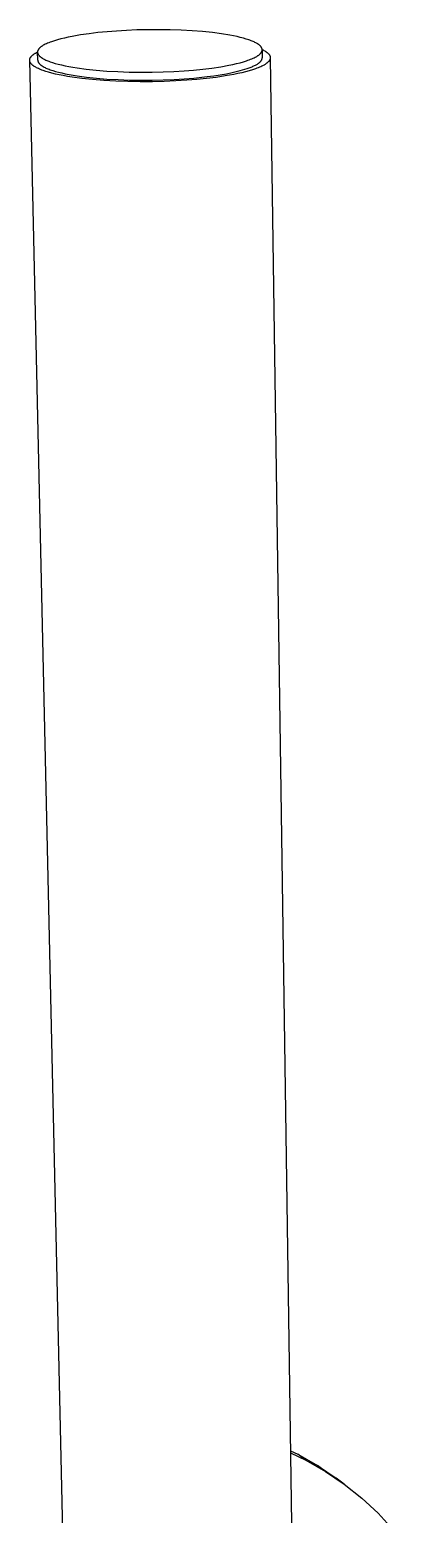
# Model space of a CAD drawing. Header units: millimetres. Extents: x 0 to 4030, y 0 to 2816.
# Drawn here: x 1056 to 1202, y 637 to 1231 of the extents above; entities that cross this region are included whole.
import ezdxf

# ---------------------------------------------------------------- set-up
doc = ezdxf.new("R2010")
doc.units = ezdxf.units.MM
doc.header["$MEASUREMENT"] = 0
doc.layers.add('Utwórz2D linie widoczne', color=7, linetype='Continuous', true_color=0x000000)

msp = doc.modelspace()

# ---------------------------------------------------------------- linework, layer by layer
at = {"layer": 'Utwórz2D linie widoczne'}
for p, q in [((1080.15, 1229.27), (1076.68, 1228.77)), ((1083.73, 1229.7), (1080.15, 1229.27)), ((1087.36, 1230.06), (1083.73, 1229.7)), ((1091.13, 1230.35), (1087.36, 1230.06)), ((1095.13, 1230.59), (1091.13, 1230.35)), ((1099.33, 1230.77), (1095.13, 1230.59)), ((1103.68, 1230.87), (1099.33, 1230.77)), ((1108.13, 1230.89), (1103.68, 1230.87)), ((1112.62, 1230.82), (1108.13, 1230.89)), ((1117.07, 1230.67), (1112.62, 1230.82)), ((1121.41, 1230.43), (1117.07, 1230.67)), ((1125.58, 1230.1), (1121.41, 1230.43)), ((1129.51, 1229.7), (1125.58, 1230.1)), ((1133.14, 1229.22), (1129.51, 1229.7)), ((1060.18, 1223.35), (1060.13, 1223.3)), ((1060.23, 1223.4), (1060.18, 1223.35)), ((1060.28, 1223.46), (1060.23, 1223.4)), ((1060.39, 1223.57), (1060.28, 1223.46)), ((1060.5, 1223.67), (1060.39, 1223.57)), ((1060.62, 1223.78), (1060.5, 1223.67)), ((1060.75, 1223.89), (1060.62, 1223.78)), ((1060.89, 1224), (1060.75, 1223.89)), ((1061.03, 1224.1), (1060.89, 1224)), ((1061.19, 1224.21), (1061.03, 1224.1)), ((1061.34, 1224.32), (1061.19, 1224.21)), ((1061.51, 1224.42), (1061.34, 1224.32)), ((1061.68, 1224.53), (1061.51, 1224.42)), ((1061.86, 1224.64), (1061.68, 1224.53)), ((1062.24, 1224.85), (1061.86, 1224.64)), ((1062.65, 1225.06), (1062.24, 1224.85)), ((1063.09, 1225.26), (1062.65, 1225.06)), ((1063.56, 1225.47), (1063.09, 1225.26)), ((1064.05, 1225.67), (1063.56, 1225.47)), ((1064.57, 1225.87), (1064.05, 1225.67)), ((1065.11, 1226.07), (1064.57, 1225.87)), ((1066.28, 1226.46), (1065.11, 1226.07)), ((1067.53, 1226.83), (1066.28, 1226.46)), ((1068.88, 1227.2), (1067.53, 1226.83)), ((1070.31, 1227.54), (1068.88, 1227.2)), ((1071.81, 1227.88), (1070.31, 1227.54)), ((1073.38, 1228.19), (1071.81, 1227.88)), ((1076.68, 1228.77), (1073.38, 1228.19)), ((1136.44, 1228.69), (1133.14, 1229.22)), ((1137.95, 1228.4), (1136.44, 1228.69)), ((1139.36, 1228.1), (1137.95, 1228.4)), ((1140.68, 1227.79), (1139.36, 1228.1)), ((1141.9, 1227.48), (1140.68, 1227.79)), ((1143.02, 1227.15), (1141.9, 1227.48)), ((1144.04, 1226.83), (1143.02, 1227.15)), ((1144.51, 1226.66), (1144.04, 1226.83)), ((1144.96, 1226.49), (1144.51, 1226.66)), ((1145.38, 1226.33), (1144.96, 1226.49)), ((1145.79, 1226.16), (1145.38, 1226.33)), ((1146.17, 1225.99), (1145.79, 1226.16)), ((1146.53, 1225.82), (1146.17, 1225.99)), ((1146.88, 1225.64), (1146.53, 1225.82)), ((1147.21, 1225.46), (1146.88, 1225.64)), ((1147.36, 1225.37), (1147.21, 1225.46)), ((1147.52, 1225.28), (1147.36, 1225.37)), ((1147.66, 1225.19), (1147.52, 1225.28)), ((1147.8, 1225.1), (1147.66, 1225.19)), ((1147.94, 1225), (1147.8, 1225.1)), ((1148.07, 1224.91), (1147.94, 1225)), ((1148.2, 1224.81), (1148.07, 1224.91)), ((1148.32, 1224.72), (1148.2, 1224.81)), ((1148.43, 1224.62), (1148.32, 1224.72)), ((1148.54, 1224.52), (1148.43, 1224.62)), ((1148.64, 1224.42), (1148.54, 1224.52)), ((1148.74, 1224.33), (1148.64, 1224.42)), ((1148.79, 1224.28), (1148.74, 1224.33)), ((1148.83, 1224.23), (1148.79, 1224.28)), ((1148.87, 1224.18), (1148.83, 1224.23)), ((1148.92, 1224.13), (1148.87, 1224.18)), ((1148.96, 1224.08), (1148.92, 1224.13)), ((1149, 1224.03), (1148.96, 1224.08)), ((1149.03, 1223.98), (1149, 1224.03)), ((1149.07, 1223.92), (1149.03, 1223.98)), ((1149.1, 1223.87), (1149.07, 1223.92)), ((1149.13, 1223.82), (1149.1, 1223.87)), ((1149.16, 1223.77), (1149.13, 1223.82)), ((1149.19, 1223.72), (1149.16, 1223.77)), ((1149.22, 1223.67), (1149.19, 1223.72)), ((1149.25, 1223.62), (1149.22, 1223.67)), ((1149.27, 1223.57), (1149.25, 1223.62)), ((1149.29, 1223.52), (1149.27, 1223.57)), ((1149.31, 1223.46), (1149.29, 1223.52)), ((1149.33, 1223.41), (1149.31, 1223.46)), ((1149.35, 1223.36), (1149.33, 1223.41)), ((1149.37, 1223.31), (1149.35, 1223.36)), ((1056.4, 1218.84), (1056.41, 1218.9)), ((1056.4, 1218.79), (1056.4, 1218.84)), ((1056.4, 1218.73), (1056.4, 1218.79)), ((1056.4, 1218.68), (1056.4, 1218.73)), ((1056.4, 1218.62), (1056.4, 1218.68)), ((1072.99, 484.88), (1056.4, 1218.63)), ((1056.4, 1218.57), (1056.4, 1218.62)), ((1056.41, 1218.52), (1056.4, 1218.57)), ((1056.41, 1218.9), (1056.42, 1218.95)), ((1056.41, 1218.46), (1056.41, 1218.52)), ((1056.42, 1218.41), (1056.41, 1218.46)), ((1056.42, 1218.95), (1056.43, 1219.01)), ((1056.43, 1218.36), (1056.42, 1218.41)), ((1056.43, 1219.01), (1056.44, 1219.06)), ((1056.44, 1218.3), (1056.43, 1218.36)), ((1056.44, 1219.06), (1056.45, 1219.12)), ((1056.45, 1218.25), (1056.44, 1218.3)), ((1056.45, 1219.12), (1056.46, 1219.17)), ((1056.47, 1218.19), (1056.45, 1218.25)), ((1056.46, 1219.17), (1056.48, 1219.22)), ((1056.49, 1218.14), (1056.47, 1218.19)), ((1056.48, 1219.22), (1056.5, 1219.28)), ((1056.5, 1218.09), (1056.49, 1218.14)), ((1056.5, 1219.28), (1056.52, 1219.33)), ((1056.52, 1218.03), (1056.5, 1218.09)), ((1056.52, 1219.33), (1056.54, 1219.39)), ((1056.54, 1217.98), (1056.52, 1218.03)), ((1056.54, 1219.39), (1056.56, 1219.44)), ((1056.57, 1217.93), (1056.54, 1217.98)), ((1056.56, 1219.44), (1056.59, 1219.5)), ((1056.59, 1217.88), (1056.57, 1217.93)), ((1056.59, 1219.5), (1056.61, 1219.55)), ((1056.62, 1217.82), (1056.59, 1217.88)), ((1056.61, 1219.55), (1056.64, 1219.61)), ((1056.64, 1217.77), (1056.62, 1217.82)), ((1056.64, 1219.61), (1056.67, 1219.67)), ((1056.67, 1217.72), (1056.64, 1217.77)), ((1056.67, 1219.67), (1056.7, 1219.72)), ((1056.7, 1217.67), (1056.67, 1217.72)), ((1056.7, 1219.72), (1056.74, 1219.78)), ((1056.74, 1217.61), (1056.7, 1217.67)), ((1056.74, 1219.78), (1056.77, 1219.83)), ((1056.77, 1217.56), (1056.74, 1217.61)), ((1056.77, 1219.83), (1056.81, 1219.89)), ((1056.8, 1217.51), (1056.77, 1217.56)), ((1056.84, 1217.46), (1056.8, 1217.51)), ((1056.81, 1219.89), (1056.85, 1219.94)), ((1056.88, 1217.41), (1056.84, 1217.46)), ((1056.85, 1219.94), (1056.89, 1220)), ((1056.92, 1217.35), (1056.88, 1217.41)), ((1056.89, 1220), (1056.93, 1220.05)), ((1056.93, 1220.05), (1056.98, 1220.11)), ((1056.98, 1220.11), (1057.02, 1220.16)), ((1057.02, 1220.16), (1057.07, 1220.22)), ((1057.07, 1220.22), (1057.12, 1220.27)), ((1057.12, 1220.27), (1057.17, 1220.33)), ((1057.17, 1220.33), (1057.28, 1220.44)), ((1057.28, 1220.44), (1057.39, 1220.55)), ((1057.39, 1220.55), (1057.52, 1220.66)), ((1057.52, 1220.66), (1057.65, 1220.77)), ((1057.65, 1220.77), (1057.78, 1220.88)), ((1057.78, 1220.88), (1057.93, 1220.99)), ((1057.93, 1220.99), (1058.08, 1221.1)), ((1058.08, 1221.1), (1058.24, 1221.21)), ((1058.24, 1221.21), (1058.4, 1221.32)), ((1058.4, 1221.32), (1058.58, 1221.43)), ((1058.58, 1221.43), (1058.75, 1221.54)), ((1058.75, 1221.54), (1059.13, 1221.76)), ((1059.13, 1221.76), (1059.54, 1221.97)), ((1059.55, 1222.06), (1059.54, 1222.01)), ((1059.54, 1222.01), (1059.54, 1221.96)), ((1059.54, 1221.96), (1059.54, 1221.9)), ((1059.54, 1221.9), (1059.54, 1221.85)), ((1059.54, 1221.85), (1059.55, 1221.8)), ((1059.61, 1218.7), (1059.54, 1221.85)), ((1059.56, 1222.17), (1059.55, 1222.12)), ((1059.55, 1222.12), (1059.55, 1222.06)), ((1059.55, 1221.8), (1059.55, 1221.75)), ((1059.55, 1221.75), (1059.56, 1221.69)), ((1059.57, 1222.22), (1059.56, 1222.17)), ((1059.56, 1221.69), (1059.56, 1221.64)), ((1059.56, 1221.64), (1059.57, 1221.59)), ((1059.58, 1222.28), (1059.57, 1222.22)), ((1059.57, 1221.59), (1059.59, 1221.54)), ((1059.59, 1222.33), (1059.58, 1222.28)), ((1059.61, 1222.38), (1059.59, 1222.33)), ((1059.59, 1221.54), (1059.6, 1221.48)), ((1059.6, 1221.48), (1059.61, 1221.43)), ((1059.62, 1222.44), (1059.61, 1222.38)), ((1059.61, 1221.43), (1059.63, 1221.38)), ((1059.61, 1218.7), (1059.61, 1218.65)), ((1059.61, 1218.65), (1059.62, 1218.59)), ((1059.64, 1222.49), (1059.62, 1222.44)), ((1059.62, 1218.59), (1059.62, 1218.54)), ((1059.62, 1218.54), (1059.63, 1218.49)), ((1059.63, 1221.38), (1059.65, 1221.33)), ((1059.63, 1218.49), (1059.64, 1218.44)), ((1059.66, 1222.54), (1059.64, 1222.49)), ((1059.64, 1218.44), (1059.65, 1218.38)), ((1059.65, 1221.33), (1059.67, 1221.28)), ((1059.65, 1218.38), (1059.66, 1218.33)), ((1059.68, 1222.6), (1059.66, 1222.54)), ((1059.66, 1218.33), (1059.68, 1218.28)), ((1059.67, 1221.28), (1059.69, 1221.23)), ((1059.71, 1222.65), (1059.68, 1222.6)), ((1059.68, 1218.28), (1059.69, 1218.22)), ((1059.69, 1221.23), (1059.71, 1221.17)), ((1059.69, 1218.22), (1059.71, 1218.17)), ((1059.73, 1222.7), (1059.71, 1222.65)), ((1059.71, 1221.17), (1059.74, 1221.12)), ((1059.71, 1218.17), (1059.73, 1218.12)), ((1059.76, 1222.76), (1059.73, 1222.7)), ((1059.73, 1218.12), (1059.75, 1218.07)), ((1059.74, 1221.12), (1059.76, 1221.07)), ((1059.75, 1218.07), (1059.77, 1218.01)), ((1059.79, 1222.81), (1059.76, 1222.76)), ((1059.76, 1221.07), (1059.79, 1221.02)), ((1059.77, 1218.01), (1059.8, 1217.96)), ((1059.82, 1222.87), (1059.79, 1222.81)), ((1059.79, 1221.02), (1059.82, 1220.97)), ((1059.8, 1217.96), (1059.82, 1217.91)), ((1059.85, 1222.92), (1059.82, 1222.87)), ((1059.82, 1220.97), (1059.85, 1220.92)), ((1059.82, 1217.91), (1059.85, 1217.86)), ((1059.89, 1222.97), (1059.85, 1222.92)), ((1059.85, 1220.92), (1059.89, 1220.87)), ((1059.85, 1217.86), (1059.88, 1217.81)), ((1059.88, 1217.81), (1059.91, 1217.76)), ((1059.92, 1223.03), (1059.89, 1222.97)), ((1059.89, 1220.87), (1059.92, 1220.82)), ((1059.91, 1217.76), (1059.95, 1217.7)), ((1059.96, 1223.08), (1059.92, 1223.03)), ((1059.92, 1220.82), (1059.96, 1220.77)), ((1059.95, 1217.7), (1059.98, 1217.65)), ((1060, 1223.13), (1059.96, 1223.08)), ((1059.96, 1220.77), (1060, 1220.72)), ((1059.98, 1217.65), (1060.01, 1217.6)), ((1060.04, 1223.19), (1060, 1223.13)), ((1060, 1220.72), (1060.03, 1220.67)), ((1060.01, 1217.6), (1060.05, 1217.55)), ((1060.03, 1220.67), (1060.07, 1220.62)), ((1060.09, 1223.24), (1060.04, 1223.19)), ((1060.05, 1217.55), (1060.09, 1217.5)), ((1060.07, 1220.62), (1060.12, 1220.57)), ((1060.13, 1223.3), (1060.09, 1223.24)), ((1060.09, 1217.5), (1060.13, 1217.45)), ((1060.12, 1220.57), (1060.16, 1220.52)), ((1060.13, 1217.45), (1060.17, 1217.4)), ((1060.16, 1220.52), (1060.21, 1220.47)), ((1060.17, 1217.4), (1060.22, 1217.35)), ((1060.21, 1220.47), (1060.25, 1220.42)), ((1060.25, 1220.42), (1060.35, 1220.32)), ((1060.35, 1220.32), (1060.45, 1220.22)), ((1060.45, 1220.22), (1060.56, 1220.12)), ((1060.56, 1220.12), (1060.68, 1220.03)), ((1060.68, 1220.03), (1060.8, 1219.93)), ((1060.8, 1219.93), (1060.93, 1219.84)), ((1060.93, 1219.84), (1061.06, 1219.74)), ((1061.06, 1219.74), (1061.2, 1219.65)), ((1061.2, 1219.65), (1061.34, 1219.56)), ((1061.34, 1219.56), (1061.49, 1219.46)), ((1061.49, 1219.46), (1061.64, 1219.37)), ((1061.64, 1219.37), (1061.8, 1219.28)), ((1061.8, 1219.28), (1062.13, 1219.1)), ((1062.13, 1219.1), (1062.48, 1218.93)), ((1062.48, 1218.93), (1062.84, 1218.75)), ((1062.84, 1218.75), (1063.23, 1218.58)), ((1063.23, 1218.58), (1063.64, 1218.41)), ((1063.64, 1218.41), (1064.08, 1218.24)), ((1064.08, 1218.24), (1064.54, 1218.07)), ((1064.54, 1218.07), (1065.54, 1217.74)), ((1065.54, 1217.74), (1066.64, 1217.41)), ((1066.64, 1217.41), (1067.84, 1217.08)), ((1139.18, 1217.34), (1140.59, 1217.69)), ((1140.59, 1217.69), (1141.92, 1218.07)), ((1141.92, 1218.07), (1143.16, 1218.45)), ((1143.16, 1218.45), (1143.74, 1218.65)), ((1143.74, 1218.65), (1144.29, 1218.85)), ((1144.29, 1218.85), (1144.82, 1219.05)), ((1144.82, 1219.05), (1145.32, 1219.25)), ((1145.32, 1219.25), (1145.8, 1219.46)), ((1145.8, 1219.46), (1146.24, 1219.67)), ((1146.24, 1219.67), (1146.66, 1219.88)), ((1146.66, 1219.88), (1147.05, 1220.09)), ((1147.05, 1220.09), (1147.23, 1220.2)), ((1147.23, 1220.2), (1147.41, 1220.3)), ((1147.41, 1220.3), (1147.58, 1220.41)), ((1147.58, 1220.41), (1147.74, 1220.52)), ((1147.74, 1220.52), (1147.89, 1220.62)), ((1147.76, 1217.32), (1147.99, 1217.47)), ((1147.89, 1220.62), (1148.04, 1220.73)), ((1147.99, 1217.47), (1148.09, 1217.55)), ((1148.04, 1220.73), (1148.18, 1220.84)), ((1148.09, 1217.55), (1148.2, 1217.63)), ((1148.18, 1220.84), (1148.31, 1220.95)), ((1148.2, 1217.63), (1148.3, 1217.71)), ((1148.3, 1217.71), (1148.39, 1217.79)), ((1148.31, 1220.95), (1148.44, 1221.06)), ((1148.39, 1217.79), (1148.48, 1217.87)), ((1148.44, 1221.06), (1148.56, 1221.17)), ((1148.48, 1217.87), (1148.57, 1217.95)), ((1148.56, 1221.17), (1148.67, 1221.27)), ((1148.57, 1217.95), (1148.65, 1218.03)), ((1148.65, 1218.03), (1148.73, 1218.11)), ((1148.67, 1221.27), (1148.72, 1221.33)), ((1148.72, 1221.33), (1148.77, 1221.38)), ((1148.73, 1218.11), (1148.81, 1218.19)), ((1148.77, 1221.38), (1148.82, 1221.44)), ((1148.81, 1218.19), (1148.88, 1218.27)), ((1148.82, 1221.44), (1148.86, 1221.49)), ((1148.86, 1221.49), (1148.91, 1221.54)), ((1148.88, 1218.27), (1148.94, 1218.35)), ((1148.91, 1221.54), (1148.95, 1221.6)), ((1148.94, 1218.35), (1149.01, 1218.43)), ((1148.95, 1221.6), (1148.99, 1221.65)), ((1148.99, 1221.65), (1149.03, 1221.71)), ((1149.01, 1218.43), (1149.07, 1218.51)), ((1149.03, 1221.71), (1149.07, 1221.76)), ((1149.07, 1221.76), (1149.1, 1221.81)), ((1149.07, 1218.51), (1149.12, 1218.59)), ((1149.1, 1221.81), (1149.14, 1221.87)), ((1149.12, 1218.59), (1149.15, 1218.63)), ((1149.14, 1221.87), (1149.17, 1221.92)), ((1149.15, 1218.63), (1149.17, 1218.67)), ((1149.17, 1221.92), (1149.2, 1221.98)), ((1149.17, 1218.67), (1149.2, 1218.71)), ((1149.2, 1221.98), (1149.23, 1222.03)), ((1149.2, 1218.71), (1149.22, 1218.75)), ((1149.22, 1218.75), (1149.24, 1218.79)), ((1149.23, 1222.03), (1149.25, 1222.08)), ((1149.24, 1218.79), (1149.26, 1218.83)), ((1149.25, 1222.08), (1149.28, 1222.14)), ((1149.26, 1218.83), (1149.28, 1218.87)), ((1149.28, 1222.14), (1149.3, 1222.19)), ((1149.28, 1218.87), (1149.3, 1218.91)), ((1149.3, 1222.19), (1149.32, 1222.25)), ((1149.3, 1218.91), (1149.32, 1218.95)), ((1149.32, 1222.25), (1149.34, 1222.3)), ((1149.32, 1218.95), (1149.34, 1218.99)), ((1149.34, 1222.3), (1149.36, 1222.35)), ((1149.34, 1218.99), (1149.35, 1219.03)), ((1149.35, 1219.03), (1149.37, 1219.06)), ((1149.36, 1222.35), (1149.37, 1222.41)), ((1149.38, 1223.26), (1149.37, 1223.31)), ((1149.37, 1222.41), (1149.39, 1222.46)), ((1149.37, 1219.06), (1149.38, 1219.1)), ((1149.39, 1223.2), (1149.38, 1223.26)), ((1149.38, 1219.1), (1149.4, 1219.14)), ((1149.41, 1223.15), (1149.39, 1223.2)), ((1149.39, 1222.46), (1149.4, 1222.51)), ((1149.4, 1222.51), (1149.41, 1222.57)), ((1149.4, 1219.14), (1149.41, 1219.18)), ((1149.41, 1223.1), (1149.41, 1223.15)), ((1149.42, 1223.05), (1149.41, 1223.1)), ((1149.41, 1222.57), (1149.42, 1222.62)), ((1149.41, 1219.18), (1149.42, 1219.22)), ((1149.43, 1222.99), (1149.42, 1223.05)), ((1149.42, 1222.62), (1149.43, 1222.67)), ((1149.42, 1219.22), (1149.43, 1219.26)), ((1149.43, 1222.94), (1149.43, 1222.99)), ((1149.43, 1222.96), (1149.8, 1222.78)), ((1149.43, 1222.89), (1149.43, 1222.94)), ((1149.43, 1222.83), (1149.43, 1222.89)), ((1149.43, 1222.78), (1149.43, 1222.83)), ((1149.43, 1222.83), (1149.48, 1219.69)), ((1149.43, 1222.73), (1149.43, 1222.78)), ((1149.43, 1222.67), (1149.43, 1222.73)), ((1149.43, 1219.26), (1149.44, 1219.3)), ((1149.44, 1219.3), (1149.45, 1219.34)), ((1149.45, 1219.34), (1149.46, 1219.38)), ((1149.46, 1219.42), (1149.47, 1219.46)), ((1149.46, 1219.38), (1149.46, 1219.42)), ((1149.47, 1219.5), (1149.48, 1219.54)), ((1149.47, 1219.46), (1149.47, 1219.5)), ((1149.48, 1219.65), (1149.48, 1219.69)), ((1149.48, 1219.62), (1149.48, 1219.65)), ((1149.48, 1219.58), (1149.48, 1219.62)), ((1149.48, 1219.54), (1149.48, 1219.58)), ((1149.8, 1222.78), (1150.15, 1222.59)), ((1150.15, 1222.59), (1150.48, 1222.4)), ((1150.48, 1222.4), (1150.64, 1222.3)), ((1150.64, 1222.3), (1150.79, 1222.21)), ((1150.79, 1222.21), (1150.94, 1222.11)), ((1150.94, 1222.11), (1151.08, 1222.01)), ((1151.21, 1217.43), (1151.06, 1217.32)), ((1151.08, 1222.01), (1151.22, 1221.91)), ((1151.36, 1217.54), (1151.21, 1217.43)), ((1151.22, 1221.91), (1151.35, 1221.81)), ((1151.35, 1221.81), (1151.48, 1221.71)), ((1151.49, 1217.66), (1151.36, 1217.54)), ((1151.48, 1221.71), (1151.6, 1221.61)), ((1151.62, 1217.77), (1151.49, 1217.66)), ((1151.6, 1221.61), (1151.71, 1221.51)), ((1151.75, 1217.88), (1151.62, 1217.77)), ((1151.71, 1221.51), (1151.82, 1221.41)), ((1151.86, 1218), (1151.75, 1217.88)), ((1151.82, 1221.41), (1151.92, 1221.3)), ((1151.92, 1218.05), (1151.86, 1218)), ((1151.92, 1221.3), (1152.02, 1221.2)), ((1151.97, 1218.11), (1151.92, 1218.05)), ((1152.02, 1218.17), (1151.97, 1218.11)), ((1152.02, 1221.2), (1152.06, 1221.15)), ((1152.07, 1218.22), (1152.02, 1218.17)), ((1152.06, 1221.15), (1152.11, 1221.1)), ((1152.12, 1218.28), (1152.07, 1218.22)), ((1152.11, 1221.1), (1152.15, 1221.04)), ((1152.16, 1218.34), (1152.12, 1218.28)), ((1152.15, 1221.04), (1152.19, 1220.99)), ((1152.2, 1218.39), (1152.16, 1218.34)), ((1152.19, 1220.99), (1152.23, 1220.94)), ((1152.25, 1218.45), (1152.2, 1218.39)), ((1152.23, 1220.94), (1152.27, 1220.88)), ((1152.29, 1218.51), (1152.25, 1218.45)), ((1152.27, 1220.88), (1152.31, 1220.83)), ((1152.32, 1218.56), (1152.29, 1218.51)), ((1152.31, 1220.83), (1152.34, 1220.78)), ((1152.36, 1218.62), (1152.32, 1218.56)), ((1152.34, 1220.78), (1152.38, 1220.72)), ((1152.39, 1218.68), (1152.36, 1218.62)), ((1152.38, 1220.72), (1152.41, 1220.67)), ((1152.42, 1218.73), (1152.39, 1218.68)), ((1152.41, 1220.67), (1152.44, 1220.62)), ((1152.46, 1218.79), (1152.42, 1218.73)), ((1152.44, 1220.62), (1152.47, 1220.56)), ((1152.48, 1218.85), (1152.46, 1218.79)), ((1152.47, 1220.56), (1152.49, 1220.51)), ((1152.51, 1218.9), (1152.48, 1218.85)), ((1152.49, 1220.51), (1152.52, 1220.46)), ((1152.53, 1218.96), (1152.51, 1218.9)), ((1152.52, 1220.46), (1152.54, 1220.4)), ((1152.56, 1219.02), (1152.53, 1218.96)), ((1152.54, 1220.4), (1152.56, 1220.35)), ((1152.56, 1220.35), (1152.58, 1220.29)), ((1152.58, 1219.07), (1152.56, 1219.02)), ((1152.58, 1220.29), (1152.6, 1220.24)), ((1152.6, 1219.13), (1152.58, 1219.07)), ((1152.6, 1220.24), (1152.62, 1220.18)), ((1152.61, 1219.18), (1152.6, 1219.13)), ((1152.63, 1219.24), (1152.61, 1219.18)), ((1152.62, 1220.18), (1152.63, 1220.13)), ((1152.63, 1220.13), (1152.64, 1220.07)), ((1152.64, 1219.3), (1152.63, 1219.24)), ((1152.64, 1220.07), (1152.66, 1220.02)), ((1152.66, 1219.35), (1152.64, 1219.3)), ((1152.66, 1220.02), (1152.67, 1219.96)), ((1152.67, 1219.47), (1152.66, 1219.41)), ((1152.66, 1219.41), (1152.66, 1219.35)), ((1152.67, 1219.96), (1152.67, 1219.91)), ((1152.67, 1219.91), (1152.68, 1219.85)), ((1152.68, 1219.52), (1152.67, 1219.47)), ((1152.68, 1219.85), (1152.68, 1219.8)), ((1152.68, 1219.8), (1152.69, 1219.74)), ((1152.69, 1219.63), (1152.68, 1219.58)), ((1152.68, 1219.58), (1152.68, 1219.52)), ((1152.69, 1219.74), (1152.69, 1219.69)), ((1152.69, 1219.69), (1152.69, 1219.63)), ((1152.69, 1219.68), (1166.79, 247.98)), ((1056.96, 1217.3), (1056.92, 1217.35)), ((1057, 1217.25), (1056.96, 1217.3)), ((1057.05, 1217.2), (1057, 1217.25)), ((1057.14, 1217.1), (1057.05, 1217.2)), ((1057.24, 1217), (1057.14, 1217.1)), ((1057.34, 1216.9), (1057.24, 1217)), ((1057.45, 1216.8), (1057.34, 1216.9)), ((1057.57, 1216.7), (1057.45, 1216.8)), ((1057.69, 1216.6), (1057.57, 1216.7)), ((1057.82, 1216.5), (1057.69, 1216.6)), ((1057.95, 1216.4), (1057.82, 1216.5)), ((1058.09, 1216.31), (1057.95, 1216.4)), ((1058.23, 1216.21), (1058.09, 1216.31)), ((1058.38, 1216.12), (1058.23, 1216.21)), ((1058.53, 1216.02), (1058.38, 1216.12)), ((1058.85, 1215.84), (1058.53, 1216.02)), ((1059.19, 1215.65), (1058.85, 1215.84)), ((1059.55, 1215.47), (1059.19, 1215.65)), ((1059.92, 1215.3), (1059.55, 1215.47)), ((1060.34, 1215.11), (1059.92, 1215.3)), ((1060.22, 1217.35), (1060.26, 1217.3)), ((1060.26, 1217.3), (1060.31, 1217.25)), ((1060.31, 1217.25), (1060.41, 1217.15)), ((1060.78, 1214.93), (1060.34, 1215.11)), ((1060.41, 1217.15), (1060.51, 1217.05)), ((1060.51, 1217.05), (1060.62, 1216.95)), ((1060.62, 1216.95), (1060.74, 1216.85)), ((1060.74, 1216.85), (1060.86, 1216.76)), ((1061.24, 1214.75), (1060.78, 1214.93)), ((1060.86, 1216.76), (1060.98, 1216.66)), ((1060.98, 1216.66), (1061.12, 1216.56)), ((1061.12, 1216.56), (1061.25, 1216.47)), ((1061.74, 1214.56), (1061.24, 1214.75)), ((1061.25, 1216.47), (1061.4, 1216.38)), ((1061.4, 1216.38), (1061.55, 1216.28)), ((1061.55, 1216.28), (1061.7, 1216.19)), ((1061.7, 1216.19), (1061.86, 1216.1)), ((1062.81, 1214.2), (1061.74, 1214.56)), ((1061.86, 1216.1), (1062.19, 1215.92)), ((1062.19, 1215.92), (1062.54, 1215.74)), ((1062.54, 1215.74), (1062.91, 1215.56)), ((1063.99, 1213.85), (1062.81, 1214.2)), ((1062.91, 1215.56), (1063.3, 1215.39)), ((1063.3, 1215.39), (1063.71, 1215.22)), ((1063.71, 1215.22), (1064.15, 1215.05)), ((1065.27, 1213.5), (1063.99, 1213.85)), ((1064.15, 1215.05), (1064.61, 1214.88)), ((1064.61, 1214.88), (1065.61, 1214.54)), ((1066.67, 1213.15), (1065.27, 1213.5)), ((1065.61, 1214.54), (1066.71, 1214.21)), ((1068.18, 1212.82), (1066.67, 1213.15)), ((1066.71, 1214.21), (1067.91, 1213.89)), ((1067.84, 1217.08), (1069.15, 1216.77)), ((1067.91, 1213.89), (1069.22, 1213.57)), ((1069.8, 1212.5), (1068.18, 1212.82)), ((1069.15, 1216.77), (1070.56, 1216.46)), ((1069.22, 1213.57), (1070.63, 1213.26)), ((1071.52, 1212.2), (1069.8, 1212.5)), ((1070.56, 1216.46), (1072.07, 1216.16)), ((1070.63, 1213.26), (1072.14, 1212.96)), ((1073.34, 1211.91), (1071.52, 1212.2)), ((1072.07, 1216.16), (1073.67, 1215.88)), ((1072.14, 1212.96), (1073.74, 1212.68)), ((1077.27, 1211.38), (1073.34, 1211.91)), ((1073.67, 1215.88), (1075.37, 1215.61)), ((1073.74, 1212.68), (1075.44, 1212.4)), ((1075.37, 1215.61), (1079.04, 1215.12)), ((1075.44, 1212.4), (1079.11, 1211.91)), ((1079.04, 1215.12), (1083.02, 1214.7)), ((1079.11, 1211.91), (1083.09, 1211.49)), ((1083.02, 1214.7), (1087.26, 1214.36)), ((1083.09, 1211.49), (1087.32, 1211.15)), ((1087.26, 1214.36), (1091.69, 1214.11)), ((1091.69, 1214.11), (1096.23, 1213.94)), ((1096.23, 1213.94), (1100.81, 1213.88)), ((1100.81, 1213.88), (1105.37, 1213.9)), ((1105.37, 1213.9), (1109.82, 1214)), ((1109.82, 1214), (1114.11, 1214.18)), ((1114.11, 1214.18), (1118.18, 1214.43)), ((1118.18, 1214.43), (1122.01, 1214.74)), ((1118.24, 1211.22), (1122.07, 1211.53)), ((1122.01, 1214.74), (1125.7, 1215.11)), ((1122.07, 1211.53), (1127.45, 1212.1)), ((1125.7, 1215.11), (1129.32, 1215.56)), ((1130.96, 1211.82), (1127.18, 1211.36)), ((1127.45, 1212.1), (1130.08, 1212.45)), ((1129.32, 1215.56), (1132.82, 1216.08)), ((1130.08, 1212.45), (1132.63, 1212.84)), ((1134.62, 1212.37), (1130.96, 1211.82)), ((1132.63, 1212.84), (1135.09, 1213.27)), ((1132.82, 1216.08), (1136.12, 1216.67)), ((1138.1, 1212.99), (1134.62, 1212.37)), ((1135.09, 1213.27), (1137.43, 1213.73)), ((1136.12, 1216.67), (1137.69, 1217)), ((1137.43, 1213.73), (1139.61, 1214.23)), ((1137.69, 1217), (1139.18, 1217.34)), ((1139.75, 1213.32), (1138.1, 1212.99)), ((1139.61, 1214.23), (1140.64, 1214.5)), ((1141.32, 1213.67), (1139.75, 1213.32)), ((1140.64, 1214.5), (1141.62, 1214.77)), ((1142.82, 1214.04), (1141.32, 1213.67)), ((1141.62, 1214.77), (1142.55, 1215.05)), ((1142.55, 1215.05), (1143.43, 1215.33)), ((1144.23, 1214.43), (1142.82, 1214.04)), ((1143.43, 1215.33), (1144.26, 1215.63)), ((1145.55, 1214.83), (1144.23, 1214.43)), ((1144.26, 1215.63), (1145.03, 1215.92)), ((1145.03, 1215.92), (1145.4, 1216.07)), ((1145.4, 1216.07), (1145.74, 1216.23)), ((1146.77, 1215.24), (1145.55, 1214.83)), ((1145.74, 1216.23), (1146.08, 1216.38)), ((1146.08, 1216.38), (1146.4, 1216.53)), ((1146.4, 1216.53), (1146.7, 1216.69)), ((1146.7, 1216.69), (1146.99, 1216.84)), ((1147.34, 1215.45), (1146.77, 1215.24)), ((1146.99, 1216.84), (1147.26, 1217)), ((1147.26, 1217), (1147.52, 1217.16)), ((1147.88, 1215.66), (1147.34, 1215.45)), ((1147.52, 1217.16), (1147.76, 1217.32)), ((1148.4, 1215.88), (1147.88, 1215.66)), ((1148.89, 1216.09), (1148.4, 1215.88)), ((1149.35, 1216.31), (1148.89, 1216.09)), ((1149.78, 1216.53), (1149.35, 1216.31)), ((1150.18, 1216.76), (1149.78, 1216.53)), ((1150.37, 1216.87), (1150.18, 1216.76)), ((1150.56, 1216.98), (1150.37, 1216.87)), ((1150.73, 1217.09), (1150.56, 1216.98)), ((1150.9, 1217.2), (1150.73, 1217.09)), ((1151.06, 1217.32), (1150.9, 1217.2)), ((1081.54, 1210.92), (1077.27, 1211.38)), ((1086.08, 1210.56), (1081.54, 1210.92)), ((1090.82, 1210.29), (1086.08, 1210.56)), ((1087.32, 1211.15), (1091.75, 1210.9)), ((1095.69, 1210.12), (1090.82, 1210.29)), ((1091.75, 1210.9), (1096.29, 1210.73)), ((1100.61, 1210.04), (1095.69, 1210.12)), ((1096.29, 1210.73), (1100.88, 1210.67)), ((1105.49, 1210.06), (1100.61, 1210.04)), ((1100.88, 1210.67), (1105.43, 1210.69)), ((1105.43, 1210.69), (1109.87, 1210.79)), ((1110.26, 1210.18), (1105.49, 1210.06)), ((1109.87, 1210.79), (1114.16, 1210.97)), ((1114.86, 1210.37), (1110.26, 1210.18)), ((1114.16, 1210.97), (1118.24, 1211.22)), ((1119.23, 1210.64), (1114.86, 1210.37)), ((1123.33, 1210.97), (1119.23, 1210.64)), ((1127.18, 1211.36), (1123.33, 1210.97)), ((1160.78, 662.47), (1163.72, 661.07)), ((1160.79, 661.62), (1166.95, 658.67)), ((1166.95, 658.67), (1163.72, 661.07)), ((1163.72, 661.07), (1171.55, 656.57)), ((1166.95, 658.67), (1174.79, 654.17)), ((1171.55, 656.57), (1178.98, 651.52)), ((1174.79, 654.17), (1171.55, 656.57)), ((1174.79, 654.17), (1182.23, 649.12)), ((1182.23, 649.12), (1178.98, 651.52)), ((1182.23, 649.12), (1189.25, 643.53)), ((1189.25, 643.53), (1195.82, 637.44)), ((1195.82, 637.44), (1201.91, 630.87))]:
    msp.add_line(p, q, dxfattribs=at)

doc.saveas('drawing.dxf')
